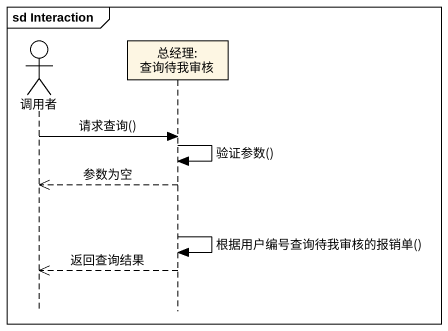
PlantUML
@startuml
mainframe sd Interaction
hide footbox
actor 调用者
participant "总经理: 查询待我审核" as 总经理_查询待我审核

调用者 -> 总经理_查询待我审核 : 请求查询()
总经理_查询待我审核 -> 总经理_查询待我审核 : 验证参数()
总经理_查询待我审核 -->> 调用者 : 参数为空
总经理_查询待我审核 -> 总经理_查询待我审核 : 根据用户编号查询待我审核的报销单()
总经理_查询待我审核 -->> 调用者 : 返回查询结果
@enduml
